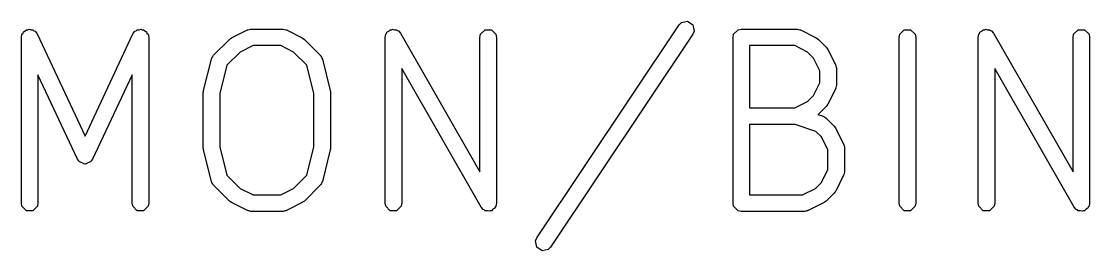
# Model space of a CAD drawing. Header units: millimetres. Extents: x 4 to 152, y 19 to 149.
# Drawn here: x 58.25 to 64.69, y 143.84 to 145.22 of the extents above; entities that cross this region are included whole.
import ezdxf

# ---------------------------------------------------------------- set-up
doc = ezdxf.new("R2010")
doc.units = ezdxf.units.MM
doc.layers.add('F.Silkscreen', color=41, linetype='CONTINUOUS', true_color=0xf2eda1)

msp = doc.modelspace()

# ---------------------------------------------------------------- linework, layer by layer
at = {"layer": 'F.Silkscreen', "linetype": 'CONTINUOUS'}
for p, q in [((61.357519, 143.917221), (62.214662, 145.202935)), ((62.214662, 145.202935), (62.228442, 145.216745)), ((62.228442, 145.216745), (62.265968, 145.22425)), ((62.265968, 145.22425), (62.297809, 145.203022)), ((62.297809, 145.203022), (62.305314, 145.165497)), ((58.253884, 145.127581), (58.25769, 145.146715)), ((58.25769, 145.146715), (58.263972, 145.152998)), ((58.263972, 145.152998), (58.26701, 145.16135)), ((58.26701, 145.16135), (58.276975, 145.166001)), ((58.276975, 145.166001), (58.28475, 145.173775)), ((58.28475, 145.173775), (58.293635, 145.173775)), ((58.293635, 145.173775), (58.301688, 145.177533)), ((58.301688, 145.177533), (58.312023, 145.173775)), ((58.312023, 145.173775), (58.323018, 145.173775)), ((58.323018, 145.173775), (58.3293, 145.167493)), ((58.3293, 145.167493), (58.337653, 145.164455)), ((58.337653, 145.164455), (58.349193, 145.148725)), ((58.349193, 145.148725), (58.637216, 144.531531)), ((58.637216, 144.531531), (58.925241, 145.148726)), ((58.925241, 145.148726), (58.936781, 145.164455)), ((58.936781, 145.164455), (58.945133, 145.167493)), ((58.945133, 145.167493), (58.951416, 145.173775)), ((58.951416, 145.173775), (58.962411, 145.173775)), ((58.962411, 145.173775), (58.972746, 145.177533)), ((58.972746, 145.177533), (58.980799, 145.173775)), ((58.980799, 145.173775), (58.989684, 145.173775)), ((58.989684, 145.173775), (58.997458, 145.166001)), ((58.997458, 145.166001), (59.007424, 145.16135)), ((59.007424, 145.16135), (59.010461, 145.152998)), ((59.010461, 145.152998), (59.016744, 145.146715)), ((59.016744, 145.146715), (59.02055, 145.127581)), ((59.519618, 145.124683), (59.614856, 145.172302)), ((59.614856, 145.172302), (59.617271, 145.172964)), ((59.617271, 145.172964), (59.618083, 145.173775)), ((59.618083, 145.173775), (59.625944, 145.175339)), ((59.625944, 145.175339), (59.633672, 145.177455)), ((59.633672, 145.177455), (59.63476, 145.177093)), ((59.63476, 145.177093), (59.637217, 145.177581)), ((59.637217, 145.177581), (59.827693, 145.177581)), ((59.827693, 145.177581), (59.830149, 145.177093)), ((59.830149, 145.177093), (59.831238, 145.177455)), ((59.831238, 145.177455), (59.838965, 145.175339)), ((59.838965, 145.175339), (59.846827, 145.173775)), ((59.846827, 145.173775), (59.847638, 145.172964)), ((59.847638, 145.172964), (59.850054, 145.172302)), ((59.850054, 145.172302), (59.945291, 145.124684)), ((60.44436, 145.127581), (60.448166, 145.146715)), ((60.448166, 145.146715), (60.45302, 145.15157)), ((60.45302, 145.15157), (60.454828, 145.158196)), ((60.454828, 145.158196), (60.466072, 145.164622)), ((60.466072, 145.164622), (60.475226, 145.173775)), ((60.475226, 145.173775), (60.482092, 145.173775)), ((60.482092, 145.173775), (60.488054, 145.177182)), ((60.488054, 145.177182), (60.500547, 145.173775)), ((60.500547, 145.173775), (60.513494, 145.173775)), ((60.513494, 145.173775), (60.518348, 145.168921)), ((60.518348, 145.168921), (60.524975, 145.167113)), ((60.524975, 145.167113), (60.537772, 145.152388)), ((60.537772, 145.152388), (61.015788, 144.31586)), ((61.015788, 145.127581), (61.019594, 145.146715)), ((61.019594, 145.146715), (61.046654, 145.173775)), ((61.046654, 145.173775), (61.084922, 145.173775)), ((61.084922, 145.173775), (61.111982, 145.146715)), ((61.111982, 145.146715), (61.115788, 145.127581)), ((62.297867, 145.147465), (61.440725, 143.861751)), ((62.305314, 145.165497), (62.297867, 145.147465)), ((62.539598, 145.127581), (62.543404, 145.146715)), ((62.543404, 145.146715), (62.570464, 145.173775)), ((62.570464, 145.173775), (62.589598, 145.177581)), ((62.589598, 145.177581), (62.922931, 145.177581)), ((62.922931, 145.177581), (62.925387, 145.177093)), ((62.925387, 145.177093), (62.926476, 145.177455)), ((62.926476, 145.177455), (62.934203, 145.175339)), ((62.934203, 145.175339), (62.942065, 145.173775)), ((62.942065, 145.173775), (62.942876, 145.172964)), ((62.942876, 145.172964), (62.945292, 145.172302)), ((62.945292, 145.172302), (63.040529, 145.124684)), ((63.539598, 145.127581), (63.543404, 145.146715)), ((63.543404, 145.146715), (63.570464, 145.173775)), ((63.570464, 145.173775), (63.608732, 145.173775)), ((63.608732, 145.173775), (63.635792, 145.146715)), ((63.635792, 145.146715), (63.639598, 145.127581)), ((64.015788, 145.127581), (64.019594, 145.146715)), ((64.019594, 145.146715), (64.024448, 145.15157)), ((64.024448, 145.15157), (64.026256, 145.158196)), ((64.026256, 145.158196), (64.0375, 145.164622)), ((64.0375, 145.164622), (64.046654, 145.173775)), ((64.046654, 145.173775), (64.05352, 145.173775)), ((64.05352, 145.173775), (64.059482, 145.177182)), ((64.059482, 145.177182), (64.071975, 145.173775)), ((64.071975, 145.173775), (64.084922, 145.173775)), ((64.084922, 145.173775), (64.089776, 145.168921)), ((64.089776, 145.168921), (64.096403, 145.167113)), ((64.096403, 145.167113), (64.1092, 145.152388)), ((64.1092, 145.152388), (64.587216, 144.31586)), ((64.587216, 145.127581), (64.591022, 145.146715)), ((64.591022, 145.146715), (64.618082, 145.173775)), ((64.618082, 145.173775), (64.65635, 145.173775)), ((64.65635, 145.173775), (64.68341, 145.146715)), ((64.68341, 145.146715), (64.687216, 145.127581)), ((58.253884, 144.127581), (58.253884, 145.127581)), ((59.02055, 145.127581), (59.02055, 144.127581)), ((59.411386, 145.020079), (59.506624, 145.115317)), ((59.506624, 145.115317), (59.513283, 145.119768)), ((59.513283, 145.119768), (59.519618, 145.124683)), ((59.649021, 145.077581), (59.571595, 145.038869)), ((59.81589, 145.077581), (59.649021, 145.077581)), ((59.893314, 145.038869), (59.81589, 145.077581)), ((59.945291, 145.124684), (59.951624, 145.119769)), ((59.951624, 145.119769), (59.958286, 145.115317)), ((59.958286, 145.115317), (60.053524, 145.020079)), ((60.44436, 144.127581), (60.44436, 145.127581)), ((61.015788, 144.31586), (61.015788, 145.127581)), ((61.115788, 145.127581), (61.115788, 144.127581)), ((62.539598, 144.127581), (62.539598, 145.127581)), ((62.911128, 145.077581), (62.639598, 145.077581)), ((62.639598, 145.077581), (62.639598, 144.701391)), ((62.988551, 145.03887), (62.911128, 145.077581)), ((63.040529, 145.124684), (63.046862, 145.119769)), ((63.046862, 145.119769), (63.053524, 145.115317)), ((63.053524, 145.115317), (63.101143, 145.067699)), ((63.539598, 144.127581), (63.539598, 145.127581)), ((63.639598, 145.127581), (63.639598, 144.127581)), ((64.015788, 144.127581), (64.015788, 145.127581)), ((64.587216, 144.31586), (64.587216, 145.127581)), ((64.687216, 145.127581), (64.687216, 144.127581)), ((59.400547, 145.003858), (59.40395, 145.008952)), ((59.40395, 145.008952), (59.406567, 145.01449)), ((59.406567, 145.01449), (59.408377, 145.015577)), ((59.408377, 145.015577), (59.411386, 145.020079)), ((59.571595, 145.038869), (59.491889, 144.959163)), ((59.97302, 144.959163), (59.893314, 145.038869)), ((60.053524, 145.020079), (60.056532, 145.015577)), ((60.056532, 145.015577), (60.058343, 145.01449)), ((60.058343, 145.01449), (60.060959, 145.008952)), ((60.060959, 145.008952), (60.064363, 145.003858)), ((63.024695, 145.002725), (62.988551, 145.03887)), ((63.101143, 145.067699), (63.105597, 145.061033)), ((63.105597, 145.061033), (63.110509, 145.054704)), ((63.110509, 145.054704), (63.158128, 144.959466)), ((59.350615, 144.806375), (59.398234, 144.996851)), ((59.398234, 144.996851), (59.400547, 145.001748)), ((59.400547, 145.001748), (59.400547, 145.003858)), ((59.491889, 144.959163), (59.449122, 144.788093)), ((60.015788, 144.788093), (59.97302, 144.959163)), ((60.064363, 145.003858), (60.064363, 145.001748)), ((60.064363, 145.001748), (60.066676, 144.996851)), ((60.066676, 144.996851), (60.114295, 144.806375)), ((63.063407, 144.925302), (63.024695, 145.002725)), ((63.158128, 144.959466), (63.158789, 144.957051)), ((63.158789, 144.957051), (63.159601, 144.956239)), ((63.159601, 144.956239), (63.161164, 144.948378)), ((63.161164, 144.948378), (63.163281, 144.94065)), ((58.591908, 144.392151), (58.353884, 144.902204)), ((58.353884, 144.902204), (58.353884, 144.127581)), ((58.92055, 144.902204), (58.682526, 144.392152)), ((58.92055, 144.127581), (58.92055, 144.902204)), ((61.022376, 144.102774), (60.54436, 144.939303)), ((60.54436, 144.939303), (60.54436, 144.127581)), ((63.063407, 144.853671), (63.063407, 144.925302)), ((63.163281, 144.94065), (63.162918, 144.939562)), ((63.162918, 144.939562), (63.163407, 144.937105)), ((63.163407, 144.937105), (63.163407, 144.841867)), ((64.593804, 144.102774), (64.115788, 144.939303)), ((64.115788, 144.939303), (64.115788, 144.127581)), ((63.024695, 144.776248), (63.063407, 144.853671)), ((63.158128, 144.819506), (63.110509, 144.724268)), ((63.158789, 144.821922), (63.158128, 144.819506)), ((63.159601, 144.822733), (63.158789, 144.821922)), ((63.161164, 144.830595), (63.159601, 144.822733)), ((63.163281, 144.838322), (63.161164, 144.830595)), ((63.163407, 144.841867), (63.162918, 144.839411)), ((63.162918, 144.839411), (63.163281, 144.838322)), ((59.349122, 144.794248), (59.350317, 144.800258)), ((59.349122, 144.460915), (59.349122, 144.794248)), ((59.350317, 144.800258), (59.350615, 144.806375)), ((59.449122, 144.788093), (59.449122, 144.46707)), ((60.015788, 144.46707), (60.015788, 144.788093)), ((60.114295, 144.806375), (60.114592, 144.800258)), ((60.114592, 144.800258), (60.115788, 144.794248)), ((60.115788, 144.794248), (60.115788, 144.460915)), ((62.988551, 144.740103), (63.024695, 144.776248)), ((62.639598, 144.701391), (62.911128, 144.701391)), ((62.911128, 144.701391), (62.988551, 144.740103)), ((63.101143, 144.711273), (63.053524, 144.663655)), ((63.105597, 144.71794), (63.101143, 144.711273)), ((63.110509, 144.724268), (63.105597, 144.71794)), ((63.053524, 144.663655), (63.050438, 144.661593)), ((63.050438, 144.661593), (63.081599, 144.651206)), ((63.081599, 144.651206), (63.083774, 144.649966)), ((63.083774, 144.649966), (63.084922, 144.649966)), ((63.084922, 144.649966), (63.091586, 144.645513)), ((63.091586, 144.645513), (63.098547, 144.641545)), ((63.098547, 144.641545), (63.09906, 144.640519)), ((63.09906, 144.640519), (63.101143, 144.639127)), ((63.101143, 144.639127), (63.148762, 144.591509)), ((62.914818, 144.601391), (62.639598, 144.601391)), ((62.639598, 144.601391), (62.639598, 144.177581)), ((63.038779, 144.560071), (62.914818, 144.601391)), ((63.072314, 144.526535), (63.038779, 144.560071)), ((63.148762, 144.591509), (63.153216, 144.584843)), ((63.153216, 144.584843), (63.158128, 144.578514)), ((63.158128, 144.578514), (63.205747, 144.483276)), ((63.111026, 144.449112), (63.072314, 144.526535)), ((59.350317, 144.454906), (59.349122, 144.460915)), ((59.350615, 144.448788), (59.350317, 144.454906)), ((59.398234, 144.258312), (59.350615, 144.448788)), ((59.449122, 144.46707), (59.491889, 144.296002)), ((59.97302, 144.296001), (60.015788, 144.46707)), ((60.114295, 144.448788), (60.066676, 144.258312)), ((60.114592, 144.454906), (60.114295, 144.448788)), ((60.115788, 144.460915), (60.114592, 144.454906)), ((63.111026, 144.329862), (63.111026, 144.449112)), ((63.205747, 144.483276), (63.206408, 144.480861)), ((63.206408, 144.480861), (63.20722, 144.480049)), ((63.20722, 144.480049), (63.208783, 144.472188)), ((63.208783, 144.472188), (63.2109, 144.46446)), ((63.2109, 144.46446), (63.210537, 144.463372)), ((63.210537, 144.463372), (63.211026, 144.460915)), ((63.211026, 144.460915), (63.211026, 144.318058)), ((58.59953, 144.381762), (58.591908, 144.392151)), ((58.600343, 144.379527), (58.59953, 144.381762)), ((58.6016, 144.378941), (58.600343, 144.379527)), ((58.603448, 144.376422), (58.6016, 144.378941)), ((58.61952, 144.370578), (58.603448, 144.376422)), ((58.635021, 144.363344), (58.61952, 144.370578)), ((58.637217, 144.364143), (58.635021, 144.363344)), ((58.639413, 144.363344), (58.637217, 144.364143)), ((58.654913, 144.370578), (58.639413, 144.363344)), ((58.670986, 144.376422), (58.654913, 144.370578)), ((58.672833, 144.378941), (58.670986, 144.376422)), ((58.674091, 144.379527), (58.672833, 144.378941)), ((58.674903, 144.381763), (58.674091, 144.379527)), ((58.682526, 144.392152), (58.674903, 144.381763)), ((63.072314, 144.252439), (63.111026, 144.329862)), ((63.208783, 144.306786), (63.20722, 144.298924)), ((63.2109, 144.314513), (63.208783, 144.306786)), ((63.211026, 144.318058), (63.210537, 144.315602)), ((63.210537, 144.315602), (63.2109, 144.314513)), ((59.400547, 144.253416), (59.398234, 144.258312)), ((59.400547, 144.251305), (59.400547, 144.253416)), ((59.403951, 144.24621), (59.400547, 144.251305)), ((59.406567, 144.240673), (59.403951, 144.24621)), ((59.408375, 144.239588), (59.406567, 144.240673)), ((59.411385, 144.235084), (59.408375, 144.239588)), ((59.491889, 144.296002), (59.571598, 144.216293)), ((59.893312, 144.216292), (59.97302, 144.296001)), ((60.056534, 144.239588), (60.053525, 144.235084)), ((60.058343, 144.240673), (60.056534, 144.239588)), ((60.060958, 144.24621), (60.058343, 144.240673)), ((60.064363, 144.251305), (60.060958, 144.24621)), ((60.066676, 144.258312), (60.064363, 144.253416)), ((60.064363, 144.253416), (60.064363, 144.251305)), ((63.036168, 144.216292), (63.072314, 144.252439)), ((63.205747, 144.295697), (63.158128, 144.200459)), ((63.206408, 144.298113), (63.205747, 144.295697)), ((63.20722, 144.298924), (63.206408, 144.298113)), ((59.506624, 144.139845), (59.411385, 144.235084)), ((59.571598, 144.216293), (59.649021, 144.177581)), ((59.649021, 144.177581), (59.81589, 144.177581)), ((59.81589, 144.177581), (59.893312, 144.216292)), ((60.053525, 144.235084), (59.958287, 144.139845)), ((62.639598, 144.177581), (62.958747, 144.177581)), ((62.958747, 144.177581), (63.036168, 144.216292)), ((63.148763, 144.187465), (63.101144, 144.139845)), ((63.153216, 144.194131), (63.148763, 144.187465)), ((63.158128, 144.200459), (63.153216, 144.194131)), ((58.25769, 144.108447), (58.253884, 144.127581)), ((58.28475, 144.081387), (58.25769, 144.108447)), ((58.350078, 144.108447), (58.323018, 144.081387)), ((58.353884, 144.127581), (58.350078, 144.108447)), ((58.924356, 144.108447), (58.92055, 144.127581)), ((58.951416, 144.081387), (58.924356, 144.108447)), ((59.016744, 144.108447), (58.989684, 144.081387)), ((59.02055, 144.127581), (59.016744, 144.108447)), ((59.513283, 144.135395), (59.506624, 144.139845)), ((59.519618, 144.130479), (59.513283, 144.135395)), ((59.614856, 144.08286), (59.519618, 144.130479)), ((59.945291, 144.130478), (59.850054, 144.08286)), ((59.951618, 144.135389), (59.945291, 144.130478)), ((59.958287, 144.139845), (59.951618, 144.135389)), ((60.448166, 144.108447), (60.44436, 144.127581)), ((60.475226, 144.081387), (60.448166, 144.108447)), ((60.540554, 144.108447), (60.513494, 144.081387)), ((60.54436, 144.127581), (60.540554, 144.108447)), ((61.111982, 144.108447), (61.107127, 144.103593)), ((61.115788, 144.127581), (61.111982, 144.108447)), ((62.543404, 144.108447), (62.539598, 144.127581)), ((62.570464, 144.081387), (62.543404, 144.108447)), ((63.088148, 144.130478), (62.992911, 144.08286)), ((63.094475, 144.135389), (63.088148, 144.130478)), ((63.101144, 144.139845), (63.094475, 144.135389)), ((63.543404, 144.108447), (63.539598, 144.127581)), ((63.570464, 144.081387), (63.543404, 144.108447)), ((63.635792, 144.108447), (63.608732, 144.081387)), ((63.639598, 144.127581), (63.635792, 144.108447)), ((64.019594, 144.108447), (64.015788, 144.127581)), ((64.046654, 144.081387), (64.019594, 144.108447)), ((64.111982, 144.108447), (64.084922, 144.081387)), ((64.115788, 144.127581), (64.111982, 144.108447)), ((64.68341, 144.108447), (64.678555, 144.103593)), ((64.687216, 144.127581), (64.68341, 144.108447)), ((58.323018, 144.081387), (58.28475, 144.081387)), ((58.989684, 144.081387), (58.951416, 144.081387)), ((59.617271, 144.082199), (59.614856, 144.08286)), ((59.618083, 144.081387), (59.617271, 144.082199)), ((59.625944, 144.079824), (59.618083, 144.081387)), ((59.633672, 144.077707), (59.625944, 144.079824)), ((59.63476, 144.07807), (59.633672, 144.077707)), ((59.637217, 144.077581), (59.63476, 144.07807)), ((59.827693, 144.077581), (59.637217, 144.077581)), ((59.830149, 144.07807), (59.827693, 144.077581)), ((59.831238, 144.077707), (59.830149, 144.07807)), ((59.838965, 144.079824), (59.831238, 144.077707)), ((59.846827, 144.081387), (59.838965, 144.079824)), ((59.847638, 144.082199), (59.846827, 144.081387)), ((59.850054, 144.08286), (59.847638, 144.082199)), ((60.513494, 144.081387), (60.475226, 144.081387)), ((61.035174, 144.088049), (61.022376, 144.102774)), ((61.041798, 144.086243), (61.035174, 144.088049)), ((61.046654, 144.081387), (61.041798, 144.086243)), ((61.059602, 144.081387), (61.046654, 144.081387)), ((61.072094, 144.07798), (61.059602, 144.081387)), ((61.078056, 144.081387), (61.072094, 144.07798)), ((61.084922, 144.081387), (61.078056, 144.081387)), ((61.094075, 144.090541), (61.084922, 144.081387)), ((61.10532, 144.096966), (61.094075, 144.090541)), ((61.107127, 144.103593), (61.10532, 144.096966)), ((62.589598, 144.077581), (62.570464, 144.081387)), ((62.97055, 144.077581), (62.589598, 144.077581)), ((62.973006, 144.07807), (62.97055, 144.077581)), ((62.974095, 144.077707), (62.973006, 144.07807)), ((62.981822, 144.079824), (62.974095, 144.077707)), ((62.989684, 144.081387), (62.981822, 144.079824)), ((62.990495, 144.082199), (62.989684, 144.081387)), ((62.992911, 144.08286), (62.990495, 144.082199)), ((63.608732, 144.081387), (63.570464, 144.081387)), ((64.084922, 144.081387), (64.046654, 144.081387)), ((64.606602, 144.088049), (64.593804, 144.102774)), ((64.613226, 144.086243), (64.606602, 144.088049)), ((64.618082, 144.081387), (64.613226, 144.086243)), ((64.63103, 144.081387), (64.618082, 144.081387)), ((64.643522, 144.07798), (64.63103, 144.081387)), ((64.649484, 144.081387), (64.643522, 144.07798)), ((64.65635, 144.081387), (64.649484, 144.081387)), ((64.665503, 144.090541), (64.65635, 144.081387)), ((64.676748, 144.096966), (64.665503, 144.090541)), ((64.678555, 144.103593), (64.676748, 144.096966)), ((61.350073, 143.899189), (61.357519, 143.917221)), ((61.357578, 143.861664), (61.350073, 143.899189)), ((61.389419, 143.840437), (61.357578, 143.861664)), ((61.440725, 143.861751), (61.426944, 143.847942)), ((61.426944, 143.847942), (61.389419, 143.840437))]:
    msp.add_line(p, q, dxfattribs=at)

doc.saveas('drawing.dxf')
